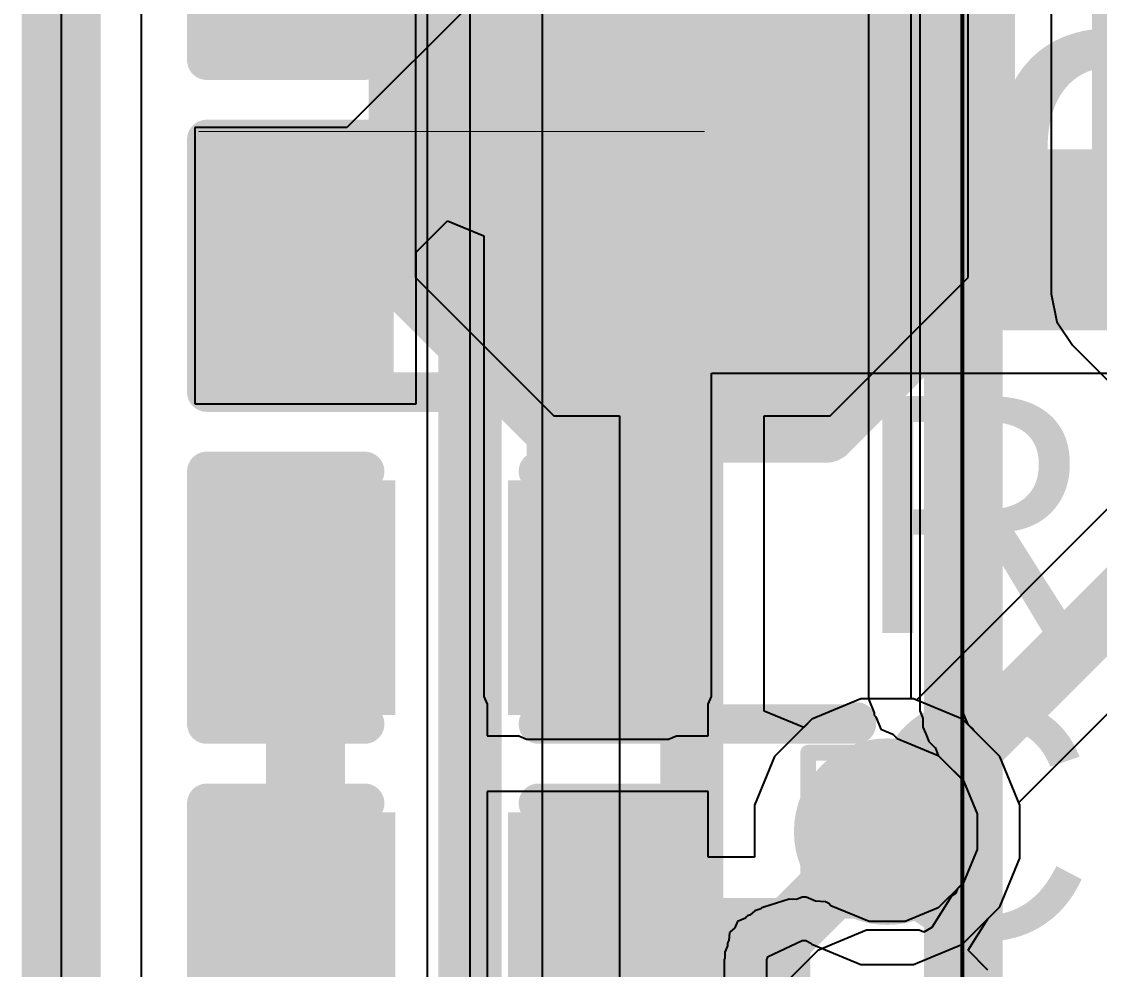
# Model space of a CAD drawing. Header units: inches. Extents: x -6 to 5433, y -4 to 5447.
# Drawn here: x 53.37 to 56.838, y 13.92 to 16.969 of the extents above; entities that cross this region are included whole.
import ezdxf

# ---------------------------------------------------------------- set-up
doc = ezdxf.new("R2010")
doc.units = ezdxf.units.IN
for name, color, linetype in [('Board_outline', 216, 'Continuous'), ('Bottom Layer', 5, 'Continuous'), ('Bottom Overlay', 54, 'Continuous'), ('Bottom Paste', 16, 'Continuous'), ('Bottom Solder', 6, 'Continuous'), ('Drill Drawing', 1, 'Continuous'), ('Ground', 16, 'Continuous'), ('Mechanical 4', 56, 'Continuous'), ('Multi-Layer', 9, 'Continuous'), ('Power', 76, 'Continuous'), ('Top Layer', 1, 'Continuous'), ('Top Overlay', 2, 'Continuous'), ('Top Paste', 8, 'Continuous'), ('Top Solder', 216, 'Continuous'), ('Via Holes', 16, 'Continuous')]:
    doc.layers.add(name, color=color, linetype=linetype)
doc.styles.add('Arial', font='', dxfattribs={"height": 0.2})
doc.styles.add('Arial_Bold', font='', dxfattribs={"height": 0.2})
doc.styles.get('Arial').set_extended_font_data('Arial')
doc.styles.get('Arial_Bold').set_extended_font_data('Arial', bold=True)

# ---------------------------------------------------------------- blocks, each defined once
blk = doc.blocks.new('QFN_56__7_7__47')
at = {"layer": 'Top Overlay'}
for points in [[(3.5, 3.5, 0.2, 0.2, 0), (3, 3.5, 0.2, 0.2, 0)], [(3.5, 3.5, 0.2, 0.2, 0), (3.5, 3, 0.2, 0.2, 0)]]:
    blk.add_lwpolyline(points, format="xyseb", dxfattribs=at)
for points in [[(2.95, 3.5, 0.1, 0.1, 1), (3.05, 3.5, 0.1, 0.1, 1)], [(3.45, 3.5, 0.1, 0.1, 1), (3.55, 3.5, 0.1, 0.1, 1)], [(3.45, 3.5, 0.1, 0.1, 1), (3.55, 3.5, 0.1, 0.1, 1)], [(3.45, 3, 0.1, 0.1, 1), (3.55, 3, 0.1, 0.1, 1)]]:
    blk.add_lwpolyline(points, format="xyseb", close=True, dxfattribs=at)
blk = doc.blocks.new('R___0402_93')
at = {"layer": 'Top Layer'}
for points in [[(-0.6985, -0.3175), (-0.6985, 0.3175), (-0.2413, 0.3175), (-0.2413, -0.3175)], [(0.2413, -0.3175), (0.2413, 0.3175), (0.6985, 0.3175), (0.6985, -0.3175)]]:
    blk.add_hatch(color=1, dxfattribs=at).paths.add_polyline_path(points)
at = {"layer": 'Top Paste'}
for points in [[(-0.6985, -0.3175), (-0.6985, 0.3175), (-0.2413, 0.3175), (-0.2413, -0.3175)], [(0.2413, -0.3175), (0.2413, 0.3175), (0.6985, 0.3175), (0.6985, -0.3175)]]:
    blk.add_hatch(color=8, dxfattribs=at).paths.add_polyline_path(points)
at = {"layer": 'Top Solder'}
for points in [[(-0.7535, -0.3725), (-0.7535, 0.3725), (-0.1863, 0.3725), (-0.1863, -0.3725)], [(0.1863, -0.3725), (0.1863, 0.3725), (0.7535, 0.3725), (0.7535, -0.3725)]]:
    blk.add_hatch(color=216, dxfattribs=at).paths.add_polyline_path(points)
at = {"layer": 'Top Overlay'}
for points in [[(0.7874, 0.4064, 0.127, 0.127, 0), (-0.7874, 0.4064, 0.127, 0.127, 0)], [(-0.7874, 0.4064, 0.127, 0.127, 0), (-0.7874, -0.4064, 0.127, 0.127, 0)], [(0.7874, 0.4064, 0.127, 0.127, 0), (0.7874, -0.4064, 0.127, 0.127, 0)], [(0.7874, -0.4064, 0.127, 0.127, 0), (-0.7874, -0.4064, 0.127, 0.127, 0)], [(0.8128, -0.4318, 0.00323, 0.00323, 0), (-0.8128, -0.4318, 0.00323, 0.00323, 0)]]:
    blk.add_lwpolyline(points, format="xyseb", dxfattribs=at)
for points in [[(-0.8191, 0.4064, 0.0635, 0.0635, 1), (-0.7556, 0.4064, 0.0635, 0.0635, 1)], [(-0.8191, 0.4064, 0.0635, 0.0635, 1), (-0.7556, 0.4064, 0.0635, 0.0635, 1)], [(0.7556, 0.4064, 0.0635, 0.0635, 1), (0.8191, 0.4064, 0.0635, 0.0635, 1)], [(0.7556, 0.4064, 0.0635, 0.0635, 1), (0.8191, 0.4064, 0.0635, 0.0635, 1)], [(-0.8191, -0.4064, 0.0635, 0.0635, 1), (-0.7556, -0.4064, 0.0635, 0.0635, 1)], [(-0.8191, -0.4064, 0.0635, 0.0635, 1), (-0.7556, -0.4064, 0.0635, 0.0635, 1)], [(0.7556, -0.4064, 0.0635, 0.0635, 1), (0.8191, -0.4064, 0.0635, 0.0635, 1)], [(0.7556, -0.4064, 0.0635, 0.0635, 1), (0.8191, -0.4064, 0.0635, 0.0635, 1)], [(-0.8136, -0.4318, 0.00161, 0.00161, 1), (-0.812, -0.4318, 0.00161, 0.00161, 1)], [(0.812, -0.4318, 0.00161, 0.00161, 1), (0.8136, -0.4318, 0.00161, 0.00161, 1)]]:
    blk.add_lwpolyline(points, format="xyseb", close=True, dxfattribs=at)
blk = doc.blocks.new('T__________B_126')
at = {"layer": 'Bottom Layer'}
blk.add_hatch(color=5, dxfattribs=at).paths.add_polyline_path([(0.381, 0.762), (-0.381, 0.762), (-0.762, 0.381), (-0.762, -0.381), (-0.381, -0.762), (0.381, -0.762), (0.762, -0.381), (0.762, 0.381)])
at = {"layer": 'Bottom Paste'}
blk.add_hatch(color=16, dxfattribs=at).paths.add_polyline_path([(0.381, 0.762), (-0.381, 0.762), (-0.762, 0.381), (-0.762, -0.381), (-0.381, -0.762), (0.381, -0.762), (0.762, -0.381), (0.762, 0.381)])
at = {"layer": 'Bottom Solder'}
blk.add_hatch(color=6, dxfattribs=at).paths.add_polyline_path([(0.4318, 0.8636), (-0.4318, 0.8636), (-0.8636, 0.4318), (-0.8636, -0.4318), (-0.4318, -0.8636), (0.4318, -0.8636), (0.8636, -0.4318), (0.8636, 0.4318)])
at = {"layer": 'Bottom Overlay'}
for points in [[(-0.4318, 0.9398, 0.2, 0.2, 0), (-0.9398, 0.4318, 0.2, 0.2, 0)], [(-0.4318, 0.9398, 0.2, 0.2, 0), (0.4318, 0.9398, 0.2, 0.2, 0)], [(0.4318, 0.9398, 0.2, 0.2, 0), (0.9398, 0.4318, 0.2, 0.2, 0)], [(-0.9398, 0.4318, 0.2, 0.2, 0), (-0.9398, -0.4318, 0.2, 0.2, 0)], [(0.9398, 0.4318, 0.2, 0.2, 0), (0.9398, -0.4318, 0.2, 0.2, 0)], [(-0.9398, -0.4318, 0.2, 0.2, 0), (-0.4318, -0.9398, 0.2, 0.2, 0)], [(0.9398, -0.4318, 0.2, 0.2, 0), (0.4318, -0.9398, 0.2, 0.2, 0)], [(-0.4318, -0.9398, 0.2, 0.2, 0), (0.4318, -0.9398, 0.2, 0.2, 0)]]:
    blk.add_lwpolyline(points, format="xyseb", dxfattribs=at)
for points in [[(-0.4818, 0.9398, 0.1, 0.1, 1), (-0.3818, 0.9398, 0.1, 0.1, 1)], [(-0.4818, 0.9398, 0.1, 0.1, 1), (-0.3818, 0.9398, 0.1, 0.1, 1)], [(0.3818, 0.9398, 0.1, 0.1, 1), (0.4818, 0.9398, 0.1, 0.1, 1)], [(0.3818, 0.9398, 0.1, 0.1, 1), (0.4818, 0.9398, 0.1, 0.1, 1)], [(-0.9898, 0.4318, 0.1, 0.1, 1), (-0.8898, 0.4318, 0.1, 0.1, 1)], [(-0.9898, 0.4318, 0.1, 0.1, 1), (-0.8898, 0.4318, 0.1, 0.1, 1)], [(0.8898, 0.4318, 0.1, 0.1, 1), (0.9898, 0.4318, 0.1, 0.1, 1)], [(0.8898, 0.4318, 0.1, 0.1, 1), (0.9898, 0.4318, 0.1, 0.1, 1)], [(-0.9898, -0.4318, 0.1, 0.1, 1), (-0.8898, -0.4318, 0.1, 0.1, 1)], [(-0.9898, -0.4318, 0.1, 0.1, 1), (-0.8898, -0.4318, 0.1, 0.1, 1)], [(0.8898, -0.4318, 0.1, 0.1, 1), (0.9898, -0.4318, 0.1, 0.1, 1)], [(0.8898, -0.4318, 0.1, 0.1, 1), (0.9898, -0.4318, 0.1, 0.1, 1)], [(-0.4818, -0.9398, 0.1, 0.1, 1), (-0.3818, -0.9398, 0.1, 0.1, 1)], [(-0.4818, -0.9398, 0.1, 0.1, 1), (-0.3818, -0.9398, 0.1, 0.1, 1)], [(0.3818, -0.9398, 0.1, 0.1, 1), (0.4818, -0.9398, 0.1, 0.1, 1)], [(0.3818, -0.9398, 0.1, 0.1, 1), (0.4818, -0.9398, 0.1, 0.1, 1)]]:
    blk.add_lwpolyline(points, format="xyseb", close=True, dxfattribs=at)
blk = doc.blocks.new('C___0402_200')
at = {"layer": 'Top Layer'}
for points in [[(-0.6985, -0.3175), (-0.6985, 0.3175), (-0.2413, 0.3175), (-0.2413, -0.3175)], [(0.2413, -0.3175), (0.2413, 0.3175), (0.6985, 0.3175), (0.6985, -0.3175)]]:
    blk.add_hatch(color=1, dxfattribs=at).paths.add_polyline_path(points)
at = {"layer": 'Top Paste'}
for points in [[(-0.6985, -0.3175), (-0.6985, 0.3175), (-0.2413, 0.3175), (-0.2413, -0.3175)], [(0.2413, -0.3175), (0.2413, 0.3175), (0.6985, 0.3175), (0.6985, -0.3175)]]:
    blk.add_hatch(color=8, dxfattribs=at).paths.add_polyline_path(points)
at = {"layer": 'Top Solder'}
for points in [[(-0.7585, -0.3775), (-0.7585, 0.3775), (-0.1813, 0.3775), (-0.1813, -0.3775)], [(0.1813, -0.3775), (0.1813, 0.3775), (0.7585, 0.3775), (0.7585, -0.3775)]]:
    blk.add_hatch(color=216, dxfattribs=at).paths.add_polyline_path(points)
at = {"layer": 'Top Overlay'}
for points in [[(-0.7874, 0.4064, 0.127, 0.127, 0), (-0.2794, 0.4064, 0.127, 0.127, 0)], [(-0.7874, -0.4064, 0.127, 0.127, 0), (-0.7874, 0.4064, 0.127, 0.127, 0)], [(0.2794, 0.4064, 0.127, 0.127, 0), (0.7874, 0.4064, 0.127, 0.127, 0)], [(0.7874, -0.4064, 0.127, 0.127, 0), (0.7874, 0.4064, 0.127, 0.127, 0)], [(-0.7874, -0.4064, 0.127, 0.127, 0), (-0.2794, -0.4064, 0.127, 0.127, 0)], [(0.2794, -0.4064, 0.127, 0.127, 0), (0.7874, -0.4064, 0.127, 0.127, 0)]]:
    blk.add_lwpolyline(points, format="xyseb", dxfattribs=at)
for points in [[(-0.8191, 0.4064, 0.0635, 0.0635, 1), (-0.7556, 0.4064, 0.0635, 0.0635, 1)], [(-0.8191, 0.4064, 0.0635, 0.0635, 1), (-0.7556, 0.4064, 0.0635, 0.0635, 1)], [(-0.3111, 0.4064, 0.0635, 0.0635, 1), (-0.2477, 0.4064, 0.0635, 0.0635, 1)], [(0.2477, 0.4064, 0.0635, 0.0635, 1), (0.3111, 0.4064, 0.0635, 0.0635, 1)], [(0.7556, 0.4064, 0.0635, 0.0635, 1), (0.8191, 0.4064, 0.0635, 0.0635, 1)], [(0.7556, 0.4064, 0.0635, 0.0635, 1), (0.8191, 0.4064, 0.0635, 0.0635, 1)], [(-0.8191, -0.4064, 0.0635, 0.0635, 1), (-0.7556, -0.4064, 0.0635, 0.0635, 1)], [(-0.8191, -0.4064, 0.0635, 0.0635, 1), (-0.7556, -0.4064, 0.0635, 0.0635, 1)], [(-0.3111, -0.4064, 0.0635, 0.0635, 1), (-0.2477, -0.4064, 0.0635, 0.0635, 1)], [(0.2477, -0.4064, 0.0635, 0.0635, 1), (0.3111, -0.4064, 0.0635, 0.0635, 1)], [(0.7556, -0.4064, 0.0635, 0.0635, 1), (0.8191, -0.4064, 0.0635, 0.0635, 1)], [(0.7556, -0.4064, 0.0635, 0.0635, 1), (0.8191, -0.4064, 0.0635, 0.0635, 1)]]:
    blk.add_lwpolyline(points, format="xyseb", close=True, dxfattribs=at)
blk = doc.blocks.new('C___0402_201')
at = {"layer": 'Top Layer'}
for points in [[(-0.6985, -0.3175), (-0.6985, 0.3175), (-0.2413, 0.3175), (-0.2413, -0.3175)], [(0.2413, -0.3175), (0.2413, 0.3175), (0.6985, 0.3175), (0.6985, -0.3175)]]:
    blk.add_hatch(color=1, dxfattribs=at).paths.add_polyline_path(points)
at = {"layer": 'Top Paste'}
for points in [[(-0.6985, -0.3175), (-0.6985, 0.3175), (-0.2413, 0.3175), (-0.2413, -0.3175)], [(0.2413, -0.3175), (0.2413, 0.3175), (0.6985, 0.3175), (0.6985, -0.3175)]]:
    blk.add_hatch(color=8, dxfattribs=at).paths.add_polyline_path(points)
at = {"layer": 'Top Solder'}
for points in [[(-0.7585, -0.3775), (-0.7585, 0.3775), (-0.1813, 0.3775), (-0.1813, -0.3775)], [(0.1813, -0.3775), (0.1813, 0.3775), (0.7585, 0.3775), (0.7585, -0.3775)]]:
    blk.add_hatch(color=216, dxfattribs=at).paths.add_polyline_path(points)
at = {"layer": 'Top Overlay'}
for points in [[(-0.7874, 0.4064, 0.127, 0.127, 0), (-0.2794, 0.4064, 0.127, 0.127, 0)], [(-0.7874, -0.4064, 0.127, 0.127, 0), (-0.7874, 0.4064, 0.127, 0.127, 0)], [(0.2794, 0.4064, 0.127, 0.127, 0), (0.7874, 0.4064, 0.127, 0.127, 0)], [(0.7874, -0.4064, 0.127, 0.127, 0), (0.7874, 0.4064, 0.127, 0.127, 0)], [(-0.7874, -0.4064, 0.127, 0.127, 0), (-0.2794, -0.4064, 0.127, 0.127, 0)], [(0.2794, -0.4064, 0.127, 0.127, 0), (0.7874, -0.4064, 0.127, 0.127, 0)]]:
    blk.add_lwpolyline(points, format="xyseb", dxfattribs=at)
for points in [[(-0.8191, 0.4064, 0.0635, 0.0635, 1), (-0.7556, 0.4064, 0.0635, 0.0635, 1)], [(-0.8191, 0.4064, 0.0635, 0.0635, 1), (-0.7556, 0.4064, 0.0635, 0.0635, 1)], [(-0.3111, 0.4064, 0.0635, 0.0635, 1), (-0.2477, 0.4064, 0.0635, 0.0635, 1)], [(0.2477, 0.4064, 0.0635, 0.0635, 1), (0.3111, 0.4064, 0.0635, 0.0635, 1)], [(0.7556, 0.4064, 0.0635, 0.0635, 1), (0.8191, 0.4064, 0.0635, 0.0635, 1)], [(0.7556, 0.4064, 0.0635, 0.0635, 1), (0.8191, 0.4064, 0.0635, 0.0635, 1)], [(-0.8191, -0.4064, 0.0635, 0.0635, 1), (-0.7556, -0.4064, 0.0635, 0.0635, 1)], [(-0.8191, -0.4064, 0.0635, 0.0635, 1), (-0.7556, -0.4064, 0.0635, 0.0635, 1)], [(-0.3111, -0.4064, 0.0635, 0.0635, 1), (-0.2477, -0.4064, 0.0635, 0.0635, 1)], [(0.2477, -0.4064, 0.0635, 0.0635, 1), (0.3111, -0.4064, 0.0635, 0.0635, 1)], [(0.7556, -0.4064, 0.0635, 0.0635, 1), (0.8191, -0.4064, 0.0635, 0.0635, 1)], [(0.7556, -0.4064, 0.0635, 0.0635, 1), (0.8191, -0.4064, 0.0635, 0.0635, 1)]]:
    blk.add_lwpolyline(points, format="xyseb", close=True, dxfattribs=at)
blk = doc.blocks.new('____0402_208')
at = {"layer": 'Top Layer'}
for points in [[(-0.6985, -0.3175), (-0.6985, 0.3175), (-0.2413, 0.3175), (-0.2413, -0.3175)], [(0.2413, -0.3175), (0.2413, 0.3175), (0.6985, 0.3175), (0.6985, -0.3175)]]:
    blk.add_hatch(color=1, dxfattribs=at).paths.add_polyline_path(points)
at = {"layer": 'Top Paste'}
for points in [[(-0.6985, -0.3175), (-0.6985, 0.3175), (-0.2413, 0.3175), (-0.2413, -0.3175)], [(0.2413, -0.3175), (0.2413, 0.3175), (0.6985, 0.3175), (0.6985, -0.3175)]]:
    blk.add_hatch(color=8, dxfattribs=at).paths.add_polyline_path(points)
at = {"layer": 'Top Solder'}
for points in [[(-0.7585, -0.3775), (-0.7585, 0.3775), (-0.1813, 0.3775), (-0.1813, -0.3775)], [(0.1813, -0.3775), (0.1813, 0.3775), (0.7585, 0.3775), (0.7585, -0.3775)]]:
    blk.add_hatch(color=216, dxfattribs=at).paths.add_polyline_path(points)
at = {"layer": 'Top Overlay'}
for points in [[(-0.2794, 0.4064, 0.127, 0.127, 0), (-0.7874, 0.4064, 0.127, 0.127, 0)], [(-0.7874, 0.4064, 0.127, 0.127, 0), (-0.7874, -0.4064, 0.127, 0.127, 0)], [(0.7874, 0.4064, 0.127, 0.127, 0), (0.2794, 0.4064, 0.127, 0.127, 0)], [(0.7874, 0.4064, 0.127, 0.127, 0), (0.7874, -0.4064, 0.127, 0.127, 0)], [(-0.2794, -0.4064, 0.127, 0.127, 0), (-0.7874, -0.4064, 0.127, 0.127, 0)], [(0.7874, -0.4064, 0.127, 0.127, 0), (0.2794, -0.4064, 0.127, 0.127, 0)]]:
    blk.add_lwpolyline(points, format="xyseb", dxfattribs=at)
for points in [[(-0.8191, 0.4064, 0.0635, 0.0635, 1), (-0.7556, 0.4064, 0.0635, 0.0635, 1)], [(-0.8191, 0.4064, 0.0635, 0.0635, 1), (-0.7556, 0.4064, 0.0635, 0.0635, 1)], [(-0.3111, 0.4064, 0.0635, 0.0635, 1), (-0.2477, 0.4064, 0.0635, 0.0635, 1)], [(0.2477, 0.4064, 0.0635, 0.0635, 1), (0.3111, 0.4064, 0.0635, 0.0635, 1)], [(0.7556, 0.4064, 0.0635, 0.0635, 1), (0.8191, 0.4064, 0.0635, 0.0635, 1)], [(0.7556, 0.4064, 0.0635, 0.0635, 1), (0.8191, 0.4064, 0.0635, 0.0635, 1)], [(-0.8191, -0.4064, 0.0635, 0.0635, 1), (-0.7556, -0.4064, 0.0635, 0.0635, 1)], [(-0.8191, -0.4064, 0.0635, 0.0635, 1), (-0.7556, -0.4064, 0.0635, 0.0635, 1)], [(-0.3111, -0.4064, 0.0635, 0.0635, 1), (-0.2477, -0.4064, 0.0635, 0.0635, 1)], [(0.2477, -0.4064, 0.0635, 0.0635, 1), (0.3111, -0.4064, 0.0635, 0.0635, 1)], [(0.7556, -0.4064, 0.0635, 0.0635, 1), (0.8191, -0.4064, 0.0635, 0.0635, 1)], [(0.7556, -0.4064, 0.0635, 0.0635, 1), (0.8191, -0.4064, 0.0635, 0.0635, 1)]]:
    blk.add_lwpolyline(points, format="xyseb", close=True, dxfattribs=at)

msp = doc.modelspace()

# ---------------------------------------------------------------- hatches: boundary and pattern name
at = {"layer": 'Bottom Layer'}
h = msp.add_hatch(color=5, dxfattribs=at)
edge = h.paths.add_edge_path()
edge.add_arc((56.155, 14.3636), 0.3, 0, 360)
at = {"layer": 'Ground'}
h = msp.add_hatch(color=16, dxfattribs=at)
edge = h.paths.add_edge_path()
edge.add_arc((56.155, 14.3636), 0.3, 0, 360)
at = {"layer": 'Power'}
h = msp.add_hatch(color=76, dxfattribs=at)
edge = h.paths.add_edge_path()
edge.add_arc((56.155, 14.3636), 0.3, 0, 360)
at = {"layer": 'Top Layer'}
for points in [[(54.9948, 15.9759), (57.2319, 15.9759), (57.2319, 16.5584), (54.9948, 16.5584)], [(54.9948, 14.7986), (55.452, 14.7986), (55.452, 16.533), (54.9948, 16.533)]]:
    msp.add_hatch(color=1, dxfattribs=at).paths.add_polyline_path(points)
h = msp.add_hatch(color=1, dxfattribs=at)
edge = h.paths.add_edge_path()
edge.add_arc((56.155, 14.3636), 0.3, 0, 360)
at = {"layer": 'Via Holes'}
h = msp.add_hatch(color=7, dxfattribs=at)
edge = h.paths.add_edge_path()
edge.add_arc((56.155, 14.3636), 0.15, 0, 360)

# ---------------------------------------------------------------- linework, layer by layer
at = {"layer": 'Board_outline'}
msp.add_lwpolyline([(53.4972, 11.5, 0.254, 0.254, 0), (53.4972, 28.5, 0.254, 0.254, 0)], format="xyseb", dxfattribs=at)
msp.add_lwpolyline([(53.4972, 11.5, 0.254, 0.254, 0), (53.4972, 28.5, 0.254, 0.254, 0)], format="xyseb", dxfattribs=at)
at = {"layer": 'Bottom Layer'}
for p, q in [((53.7562, 11.5), (53.7562, 17.9771)), ((56.6825, 17.2412), (56.6825, 16.0932)), ((54.6376, 17.0347), (54.6376, 16.1457)), ((56.4156, 16.1457), (56.4156, 17.0347)), ((54.6376, 16.1457), (55.0821, 15.7012)), ((55.9711, 15.7012), (56.4156, 16.1457)), ((56.6825, 16.0932), (56.7003, 16.004)), ((56.7003, 16.004), (56.7508, 15.9284)), ((56.7508, 15.9284), (57.3748, 15.3044)), ((55.0821, 15.7012), (55.2935, 15.7012)), ((55.2935, 15.7012), (55.2935, 12.3873)), ((55.7597, 14.7517), (55.7597, 15.7012)), ((55.7597, 15.7012), (55.9711, 15.7012)), ((56.0701, 14.7906), (55.9131, 14.7256)), ((56.24, 14.7906), (56.0701, 14.7906)), ((56.3969, 14.7256), (56.24, 14.7906)), ((55.8867, 14.6991), (55.7597, 14.7517)), ((55.9131, 14.7256), (55.8867, 14.6991)), ((56.517, 14.6055), (56.3969, 14.7256)), ((56.582, 14.4486), (56.517, 14.6055)), ((56.582, 14.2787), (56.582, 14.4486)), ((56.517, 14.1217), (56.582, 14.2787)), ((56.4789, 14.0836), (56.517, 14.1217)), ((56.4158, 13.9822), (56.4789, 14.0836)), ((56.4789, 13.9177), (56.4158, 13.9822))]:
    msp.add_line(p, q, dxfattribs=at)
for points in [[(56.9156, 16.0932, 0.2032, 0.2032, 0), (56.9156, 19.2622, 0.2032, 0.2032, 0)], [(55.5266, 16.5902, 0.2032, 0.2032, 0), (56.4147, 17.4783, 0.2032, 0.2032, 0)], [(55.5266, 12.2908, 0.2032, 0.2032, 0), (55.5266, 16.5902, 0.2032, 0.2032, 0)], [(56.9156, 16.0932, 0.2032, 0.2032, 0), (57.5396, 15.4692, 0.2032, 0.2032, 0)]]:
    msp.add_lwpolyline(points, format="xyseb", dxfattribs=at)
for points in [[(55.4758, 16.5902, 0.1016, 0.1016, 1), (55.5774, 16.5902, 0.1016, 0.1016, 1)], [(55.4758, 16.5902, 0.1016, 0.1016, 1), (55.5774, 16.5902, 0.1016, 0.1016, 1)], [(56.8648, 16.0932, 0.1016, 0.1016, 1), (56.9664, 16.0932, 0.1016, 0.1016, 1)], [(56.8648, 16.0932, 0.1016, 0.1016, 1), (56.9664, 16.0932, 0.1016, 0.1016, 1)]]:
    msp.add_lwpolyline(points, format="xyseb", close=True, dxfattribs=at)
at = {"layer": 'Drill Drawing'}
for points in [[(55.901, 14.6176, 0.0508, 0.0508, 0), (56.409, 14.6176, 0.0508, 0.0508, 0)], [(55.901, 14.1096, 0.0508, 0.0508, 0), (55.901, 14.6176, 0.0508, 0.0508, 0)], [(56.409, 14.1096, 0.0508, 0.0508, 0), (56.409, 14.6176, 0.0508, 0.0508, 0)], [(56.0026, 14.516, 0.0508, 0.0508, 0), (56.3074, 14.516, 0.0508, 0.0508, 0)], [(56.0026, 14.2112, 0.0508, 0.0508, 0), (56.0026, 14.516, 0.0508, 0.0508, 0)], [(56.3074, 14.2112, 0.0508, 0.0508, 0), (56.3074, 14.516, 0.0508, 0.0508, 0)], [(56.0026, 14.2112, 0.0508, 0.0508, 0), (56.3074, 14.2112, 0.0508, 0.0508, 0)], [(55.901, 14.1096, 0.0508, 0.0508, 0), (56.409, 14.1096, 0.0508, 0.0508, 0)]]:
    msp.add_lwpolyline(points, format="xyseb", dxfattribs=at)
for points in [[(55.8883, 14.6176, 0.0254, 0.0254, 1), (55.9137, 14.6176, 0.0254, 0.0254, 1)], [(55.8883, 14.6176, 0.0254, 0.0254, 1), (55.9137, 14.6176, 0.0254, 0.0254, 1)], [(56.3963, 14.6176, 0.0254, 0.0254, 1), (56.4217, 14.6176, 0.0254, 0.0254, 1)], [(56.3963, 14.6176, 0.0254, 0.0254, 1), (56.4217, 14.6176, 0.0254, 0.0254, 1)], [(55.9899, 14.516, 0.0254, 0.0254, 1), (56.0153, 14.516, 0.0254, 0.0254, 1)], [(55.9899, 14.516, 0.0254, 0.0254, 1), (56.0153, 14.516, 0.0254, 0.0254, 1)], [(56.2947, 14.516, 0.0254, 0.0254, 1), (56.3201, 14.516, 0.0254, 0.0254, 1)], [(56.2947, 14.516, 0.0254, 0.0254, 1), (56.3201, 14.516, 0.0254, 0.0254, 1)], [(55.9899, 14.2112, 0.0254, 0.0254, 1), (56.0153, 14.2112, 0.0254, 0.0254, 1)], [(55.9899, 14.2112, 0.0254, 0.0254, 1), (56.0153, 14.2112, 0.0254, 0.0254, 1)], [(56.2947, 14.2112, 0.0254, 0.0254, 1), (56.3201, 14.2112, 0.0254, 0.0254, 1)], [(56.2947, 14.2112, 0.0254, 0.0254, 1), (56.3201, 14.2112, 0.0254, 0.0254, 1)], [(55.8883, 14.1096, 0.0254, 0.0254, 1), (55.9137, 14.1096, 0.0254, 0.0254, 1)], [(55.8883, 14.1096, 0.0254, 0.0254, 1), (55.9137, 14.1096, 0.0254, 0.0254, 1)], [(56.3963, 14.1096, 0.0254, 0.0254, 1), (56.4217, 14.1096, 0.0254, 0.0254, 1)], [(56.3963, 14.1096, 0.0254, 0.0254, 1), (56.4217, 14.1096, 0.0254, 0.0254, 1)]]:
    msp.add_lwpolyline(points, format="xyseb", close=True, dxfattribs=at)
at = {"layer": 'Ground'}
for p, q in [((54.8129, 12.1852), (54.8129, 21.2578)), ((56.2597, 18.8464), (56.2597, 14.7526)), ((56.3972, 14.7526), (56.3972, 18.8195)), ((53.7562, 11.5), (53.7562, 17.9771)), ((54.6754, 17.7598), (54.6754, 12.1852)), ((56.2597, 14.7526), (56.2686, 14.7313)), ((56.406, 14.7313), (56.3972, 14.7526)), ((56.2686, 14.7313), (56.2686, 14.7313)), ((56.2686, 14.7313), (56.2702, 14.7274)), ((56.2702, 14.7274), (56.2702, 14.7)), ((56.4061, 14.7312), (56.406, 14.7313)), ((56.4157, 14.7081), (56.4061, 14.7312)), ((56.434, 14.691), (56.4157, 14.7081)), ((56.2702, 14.7), (56.279, 14.6786)), ((56.279, 14.6786), (56.2791, 14.6786)), ((56.2791, 14.6786), (56.2895, 14.6534)), ((56.434, 14.6909), (56.434, 14.691)), ((56.4341, 14.6884), (56.434, 14.6909)), ((56.4358, 14.6867), (56.4341, 14.6884)), ((56.517, 14.6055), (56.4358, 14.6867)), ((56.4358, 14.6867), (56.4358, 14.6867)), ((56.2895, 14.6534), (56.3088, 14.6341)), ((56.3088, 14.6341), (56.3088, 14.634)), ((56.3088, 14.634), (56.3089, 14.634)), ((56.3089, 14.634), (56.3193, 14.6088)), ((56.3193, 14.6088), (56.3386, 14.5895)), ((56.582, 14.4486), (56.517, 14.6055)), ((56.3386, 14.5895), (56.3386, 14.5895)), ((56.3386, 14.5895), (56.3972, 14.5309)), ((56.3972, 14.5309), (56.3972, 14.1963)), ((56.582, 14.2787), (56.582, 14.4486)), ((56.517, 14.1217), (56.582, 14.2787)), ((56.3972, 14.1963), (56.319, 14.1182)), ((55.8819, 14.153), (55.8638, 14.1456)), ((55.894, 14.153), (55.8819, 14.153)), ((55.9243, 14.1405), (55.894, 14.153)), ((55.7481, 14.1149), (55.7295, 14.109)), ((55.7522, 14.1185), (55.7481, 14.1149)), ((55.7481, 14.1149), (55.7481, 14.1149)), ((55.7585, 14.1205), (55.7522, 14.1185)), ((55.8401, 14.1465), (55.7585, 14.1205)), ((55.7585, 14.1205), (55.7585, 14.1205)), ((55.8511, 14.1456), (55.8401, 14.1465)), ((55.8522, 14.1465), (55.8511, 14.1456)), ((55.8524, 14.1465), (55.8522, 14.1465)), ((55.8638, 14.1456), (55.8524, 14.1465)), ((55.9571, 14.1377), (55.9243, 14.1405)), ((55.9678, 14.1322), (55.9571, 14.1377)), ((55.9735, 14.1254), (55.9678, 14.1322)), ((55.9678, 14.1322), (55.9678, 14.1322)), ((56.0974, 14.0741), (55.9735, 14.1254)), ((56.319, 14.1182), (56.2126, 14.0741)), ((56.3969, 14.0016), (56.517, 14.1217)), ((55.6995, 14.0857), (55.6739, 14.0751)), ((55.7011, 14.089), (55.6995, 14.0857)), ((55.7053, 14.0925), (55.7011, 14.089)), ((55.7121, 14.0946), (55.7053, 14.0925)), ((55.7123, 14.0951), (55.7121, 14.0946)), ((55.7135, 14.0955), (55.7123, 14.0951)), ((55.7123, 14.0951), (55.7123, 14.0951)), ((55.7295, 14.109), (55.7135, 14.0955)), ((55.665, 14.0545), (55.6485, 14.0405)), ((55.6724, 14.0724), (55.665, 14.0545)), ((55.6732, 14.0744), (55.6724, 14.0724)), ((55.6739, 14.0751), (55.6732, 14.0744)), ((56.2126, 14.0741), (56.0974, 14.0741)), ((55.6431, 14.0095), (55.641, 14.0044)), ((55.6457, 14.0121), (55.6431, 14.0095)), ((55.648, 14.0396), (55.6457, 14.0121)), ((55.6485, 14.0405), (55.648, 14.0396)), ((55.7701, 13.9609), (55.8817, 14.0135)), ((55.8817, 14.0135), (55.8935, 14.0135)), ((55.8935, 14.0135), (55.9096, 14.0051)), ((55.641, 13.9966), (55.6326, 13.9764)), ((55.6326, 13.9764), (55.6326, 13.9569)), ((55.641, 14.0044), (55.641, 13.9966)), ((55.9096, 14.0051), (55.9131, 14.0016)), ((55.9131, 14.0016), (56.0701, 13.9366)), ((56.24, 13.9366), (56.3969, 14.0016)), ((55.6326, 13.9569), (55.6306, 13.9519)), ((55.6306, 13.9519), (55.6306, 13.1967)), ((55.768, 13.9519), (55.7701, 13.9569)), ((55.768, 13.1967), (55.768, 13.9519)), ((55.7701, 13.9569), (55.7701, 13.9609)), ((56.0701, 13.9366), (56.24, 13.9366))]:
    msp.add_line(p, q, dxfattribs=at)
at = {"layer": 'Mechanical 4'}
for points in [[(56.4, 12.55, 0.254, 0.254, 0), (56.4, 27.45, 0.254, 0.254, 0)], [(56.3972, 12.545, 0.0127, 0.0127, 0), (56.3972, 27.445, 0.0127, 0.0127, 0)]]:
    msp.add_lwpolyline(points, format="xyseb", dxfattribs=at)
at = {"layer": 'Multi-Layer'}
msp.add_line((53.4972, 28.5), (53.4972, 11.5), dxfattribs=at)
at = {"layer": 'Power'}
for p, q in [((56.2319, 14.7906), (56.2319, 22.6389)), ((56.0944, 22.3355), (56.0944, 14.7906)), ((55.046, 11.9534), (55.046, 18.1641)), ((56.0944, 14.7906), (56.113, 14.7459)), ((56.24, 14.7906), (56.2319, 14.7906)), ((56.3969, 14.7256), (56.24, 14.7906)), ((56.113, 14.7459), (56.113, 14.738)), ((56.113, 14.738), (56.1185, 14.7325)), ((56.1185, 14.7325), (56.1347, 14.6934)), ((56.517, 14.6055), (56.3969, 14.7256)), ((56.1347, 14.6934), (56.1737, 14.6773)), ((56.1737, 14.6773), (56.1874, 14.6636)), ((56.1874, 14.6636), (56.319, 14.6091)), ((56.319, 14.6091), (56.4005, 14.5276)), ((56.582, 14.4486), (56.517, 14.6055)), ((56.4005, 14.5276), (56.4446, 14.4212)), ((56.582, 14.2787), (56.582, 14.4486)), ((56.4446, 14.4212), (56.4446, 14.306)), ((56.4446, 14.306), (56.4005, 14.1996)), ((56.517, 14.1217), (56.582, 14.2787)), ((56.4005, 14.1996), (56.3817, 14.1808)), ((56.3621, 14.1562), (56.2991, 14.0548)), ((56.3754, 14.1657), (56.3621, 14.1562)), ((56.3817, 14.1808), (56.3754, 14.1657)), ((56.4789, 14.0836), (56.517, 14.1217)), ((56.4158, 13.9822), (56.4789, 14.0836)), ((56.0884, 14.0463), (55.9315, 13.9813)), ((56.2583, 14.0463), (56.0884, 14.0463)), ((56.2729, 14.0403), (56.2583, 14.0463)), ((56.2991, 14.0548), (56.2729, 14.0403)), ((55.9315, 13.9813), (55.8114, 13.8612)), ((56.4789, 13.9177), (56.4158, 13.9822))]:
    msp.add_line(p, q, dxfattribs=at)
msp.add_lwpolyline([(54.8129, 11.9534, 0.2032, 0.2032, 0), (54.8129, 21.5495, 0.2032, 0.2032, 0)], format="xyseb", dxfattribs=at)
at = {"layer": 'Top Layer'}
for p, q in [((53.7562, 11.5), (53.7562, 17.9771)), ((54.8678, 17.0793), (54.4168, 16.6283)), ((54.4168, 16.6283), (53.928, 16.6283)), ((53.928, 16.6283), (53.928, 15.7393)), ((54.6392, 16.2281), (54.74, 16.3289)), ((54.74, 16.3289), (54.8573, 16.2803)), ((54.8573, 16.2803), (54.8573, 14.7986)), ((54.6392, 15.7393), (54.6392, 16.2281)), ((55.5895, 14.7986), (55.5895, 15.8385)), ((55.5895, 15.8385), (57.1206, 15.8385)), ((53.928, 15.7393), (54.6392, 15.7393)), ((57.1733, 15.7115), (56.2488, 14.787)), ((56.5784, 14.4574), (57.6967, 15.5757)), ((54.8573, 14.7986), (54.8678, 14.7733)), ((54.8678, 14.7733), (54.8678, 14.6716)), ((55.579, 14.7733), (55.5895, 14.7986)), ((55.579, 14.6716), (55.579, 14.7733)), ((56.0701, 14.7906), (55.9131, 14.7256)), ((56.24, 14.7906), (56.0701, 14.7906)), ((56.2488, 14.787), (56.24, 14.7906)), ((55.9131, 14.7256), (55.793, 14.6055)), ((54.8678, 14.6716), (54.9695, 14.6716)), ((54.9695, 14.6716), (54.9948, 14.6611)), ((55.452, 14.6611), (55.4773, 14.6716)), ((55.4773, 14.6716), (55.579, 14.6716)), ((54.9948, 14.6611), (55.452, 14.6611)), ((55.793, 14.6055), (55.728, 14.4486)), ((55.579, 14.4929), (54.8678, 14.4929)), ((54.8678, 14.4929), (54.8678, 13.6039)), ((55.579, 14.2815), (55.579, 14.4929)), ((55.728, 14.4486), (55.728, 14.2815)), ((56.582, 14.4486), (56.5784, 14.4574)), ((56.582, 14.2787), (56.582, 14.4486)), ((55.728, 14.2815), (55.579, 14.2815)), ((56.517, 14.1217), (56.582, 14.2787)), ((56.4789, 14.0836), (56.517, 14.1217)), ((56.4158, 13.9822), (56.4789, 14.0836)), ((56.4789, 13.9177), (56.4158, 13.9822))]:
    msp.add_line(p, q, dxfattribs=at)
for points in [[(54.2836, 16.1838, 0.1778, 0.1778, 0), (55.2234, 17.1236, 0.1778, 0.1778, 0)], [(56.155, 14.3636, 0.2032, 0.2032, 0), (57.5319, 15.7405, 0.2032, 0.2032, 0)], [(54.2836, 14.0484, 0.254, 0.254, 0), (54.2836, 15.1161, 0.254, 0.254, 0)], [(55.8398, 14.0484, 0.2032, 0.2032, 0), (56.155, 14.3636, 0.2032, 0.2032, 0)], [(54.2836, 12.9808, 0.254, 0.254, 0), (54.2836, 14.0484, 0.254, 0.254, 0)], [(55.2234, 14.0484, 0.2032, 0.2032, 0), (55.8398, 14.0484, 0.2032, 0.2032, 0)]]:
    msp.add_lwpolyline(points, format="xyseb", dxfattribs=at)
for points in [[(54.2391, 16.1838, 0.0889, 0.0889, 1), (54.328, 16.1838, 0.0889, 0.0889, 1)], [(54.2201, 15.1161, 0.127, 0.127, 1), (54.3471, 15.1161, 0.127, 0.127, 1)], [(56.1042, 14.3636, 0.1016, 0.1016, 1), (56.2058, 14.3636, 0.1016, 0.1016, 1)], [(56.1042, 14.3636, 0.1016, 0.1016, 1), (56.2058, 14.3636, 0.1016, 0.1016, 1)], [(54.2201, 14.0484, 0.127, 0.127, 1), (54.3471, 14.0484, 0.127, 0.127, 1)], [(54.2201, 14.0484, 0.127, 0.127, 1), (54.3471, 14.0484, 0.127, 0.127, 1)], [(55.1726, 14.0484, 0.1016, 0.1016, 1), (55.2742, 14.0484, 0.1016, 0.1016, 1)], [(55.789, 14.0484, 0.1016, 0.1016, 1), (55.8906, 14.0484, 0.1016, 0.1016, 1)], [(55.789, 14.0484, 0.1016, 0.1016, 1), (55.8906, 14.0484, 0.1016, 0.1016, 1)]]:
    msp.add_lwpolyline(points, format="xyseb", close=True, dxfattribs=at)
at = {"layer": 'Top Overlay'}
for points in [[(55.5409, 16.1838, 0.127, 0.127, 0), (56.056, 16.1838, 0.127, 0.127, 0)], [(56.056, 15.748, 0.127, 0.127, 0), (56.056, 16.1838, 0.127, 0.127, 0)], [(55.5266, 14.7097, 0.127, 0.127, 0), (56.056, 14.7097, 0.127, 0.127, 0)], [(56.056, 14.7097, 0.127, 0.127, 0), (56.056, 14.7166, 0.127, 0.127, 0)]]:
    msp.add_lwpolyline(points, format="xyseb", dxfattribs=at)
for points in [[(55.5091, 16.1838, 0.0635, 0.0635, 1), (55.5726, 16.1838, 0.0635, 0.0635, 1)], [(56.0243, 16.1838, 0.0635, 0.0635, 1), (56.0878, 16.1838, 0.0635, 0.0635, 1)], [(56.0243, 16.1838, 0.0635, 0.0635, 1), (56.0878, 16.1838, 0.0635, 0.0635, 1)], [(56.0243, 15.748, 0.0635, 0.0635, 1), (56.0878, 15.748, 0.0635, 0.0635, 1)], [(55.4948, 14.7097, 0.0635, 0.0635, 1), (55.5583, 14.7097, 0.0635, 0.0635, 1)], [(56.0243, 14.7166, 0.0635, 0.0635, 1), (56.0878, 14.7166, 0.0635, 0.0635, 1)], [(56.0243, 14.7097, 0.0635, 0.0635, 1), (56.0878, 14.7097, 0.0635, 0.0635, 1)], [(56.0243, 14.7097, 0.0635, 0.0635, 1), (56.0878, 14.7097, 0.0635, 0.0635, 1)]]:
    msp.add_lwpolyline(points, format="xyseb", close=True, dxfattribs=at)

# ---------------------------------------------------------------- block references
for name, p, rotation in [('QFN_56__7_7__47', (59.7319, 19.8514), 180), ('____0402_208', (54.7535, 17.2514), 180), ('T__________B_126', (55.5266, 16.5902), 90), ('R___0402_93', (54.7535, 16.1838), 180)]:
    msp.add_blockref(name, p, dxfattribs=dict(rotation=rotation))
for name, p in [('C___0402_200', (54.7535, 15.1161)), ('C___0402_201', (54.7535, 14.0484))]:
    msp.add_blockref(name, p)

# ---------------------------------------------------------------- texts
at = {"layer": 'Bottom Overlay', "text_generation_flag": 2}
for s, rotation, style, p in [('GPIO22', 360, 'Arial_Bold', (59.1313, 16.1753)), ('D4', 270, 'Arial', (55.1457, 12.7524))]:
    msp.add_text(s, height=0.762, rotation=rotation, dxfattribs=dict(at, style=style)).set_placement(p)
at = {"layer": 'Top Overlay', "style": 'Arial'}
for s, p in [('R17', (56.0524, 15.0024)), ('C31', (56.0524, 14.0202))]:
    msp.add_text(s, height=0.762, dxfattribs=at).set_placement(p)

doc.saveas('drawing.dxf')
